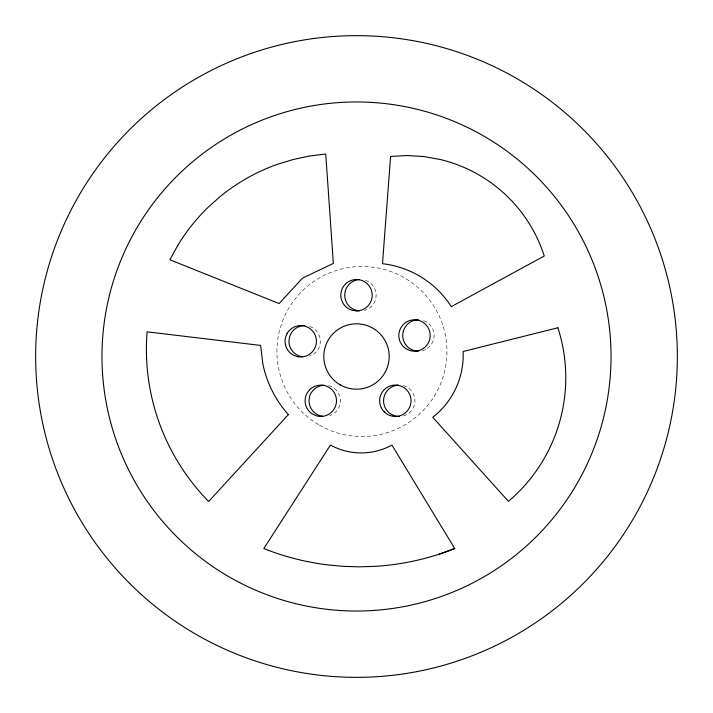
<?xml version="1.0" encoding="UTF-8"?>
<svg xmlns="http://www.w3.org/2000/svg" width="713" height="713" viewBox="0 0 713 713"><rect width="100%" height="100%" fill="white"/><g stroke="black" fill="none" stroke-linecap="round" stroke-linejoin="round"><path stroke-width="0.53" stroke-dasharray="3.56 2.67" d="M423.469 320.636A15.695 15.695 0 0 1 426.276 349.094M425.376 349.575A15.695 15.695 0 0 1 422.488 350.662M403.326 385.599A15.695 15.695 0 0 1 403.326 415.92M309.692 326.411A15.695 15.695 0 0 1 309.692 356.135M365.466 280.343A15.695 15.695 0 0 1 364.486 310.369M328.773 385.599A15.695 15.695 0 0 1 329.754 415.626M319.442 425.135A85.016 85.016 0 0 0 446.962 351.509A85.016 85.016 0 0 0 319.442 277.892A85.016 85.016 0 0 0 319.442 425.135"/><path stroke-width="1.07" d="M439.431 554.081L454.751 548.538L391.909 445.081A64.117 64.117 0 0 1 330.431 445.081L263.801 548.538A258.079 258.079 0 0 0 326.759 564.794L342.989 566.327L359.281 566.844L375.564 566.327A258.079 258.079 0 0 0 454.751 548.538M323.702 385.198C319.29 385.439 314.923 387.658 312.365 391.285A11.782 11.782 0 0 0 309.29 398.727L309.023 400.759A15.695 15.695 0 0 0 320.654 415.92L322.686 416.187M302.615 356.696L300.583 356.429A15.695 15.695 0 0 1 288.952 341.269L289.487 337.213A15.695 15.695 0 0 1 304.647 325.574M418.424 351.197A15.695 15.695 0 0 1 402.729 335.502A15.695 15.695 0 0 1 418.424 319.807M399.262 416.454A15.695 15.695 0 0 1 383.576 401.267A15.695 15.695 0 0 1 398.246 385.1M359.405 310.868A15.695 15.695 0 0 1 344.727 295.209A15.695 15.695 0 0 1 359.405 279.541M390.599 156.423L382.489 263.712A94.357 94.357 0 0 1 451.293 306.626L544.26 256.012A144.525 144.525 0 0 0 439.841 159.409L423.584 156.53L407.096 155.532L390.599 156.423M287.134 333.426L285.565 337.213A15.695 15.695 0 0 0 292.874 354.869L296.661 356.429A15.695 15.695 0 0 0 315.476 346.643A15.695 15.695 0 0 0 307.356 327.044A15.695 15.695 0 0 0 287.134 333.426M177.778 245.388L169.89 259.773L279.148 303.569L302.348 278.23L333.354 263.418L325.734 154.017L309.451 156.031L293.399 159.445L277.696 164.213A190.852 190.852 0 0 0 220.691 196.12L208.41 207.011A190.852 190.852 0 0 0 177.778 245.388M309.692 389.663L307.196 392.908A15.695 15.695 0 0 0 312.945 414.351L316.724 415.92A15.695 15.695 0 0 0 335.948 404.824A15.695 15.695 0 0 0 324.852 385.599C319.486 384.262 313.667 385.822 309.692 389.663M288.373 414.609L208.659 501.489A217.376 217.376 0 0 1 147.083 331.83L260.601 345.422L262.901 364.281A109.508 109.508 0 0 0 288.373 414.609M557.878 327.766L463.12 351.509A78.804 78.804 0 0 1 432.738 417.301L508.44 501.355A161.994 161.994 0 0 0 557.878 327.766M356.5 310.904L352.436 310.369L348.657 308.8A15.695 15.695 0 0 1 346.411 283.186A15.695 15.695 0 0 1 371.25 289.834A15.695 15.695 0 0 1 356.5 310.904M129.623 583.377A320.85 320.85 0 0 0 666.414 439.538A320.85 320.85 0 0 0 273.462 46.586A320.85 320.85 0 0 0 129.623 583.377M340.154 384.815A32.7 32.7 0 0 0 389.2 356.5A32.7 32.7 0 0 0 340.154 328.185A32.7 32.7 0 0 0 340.154 384.815M176.521 536.479A254.532 254.532 0 0 0 602.36 422.381A254.532 254.532 0 0 0 290.619 110.64A254.532 254.532 0 0 0 176.521 536.479M403.406 346.598A15.695 15.695 0 0 0 429.663 339.566A15.695 15.695 0 0 0 410.438 320.342A15.695 15.695 0 0 0 403.406 346.598M384.245 411.856A15.695 15.695 0 0 0 410.501 404.824A15.695 15.695 0 0 0 391.277 385.599A15.695 15.695 0 0 0 384.245 411.856"/></g></svg>
